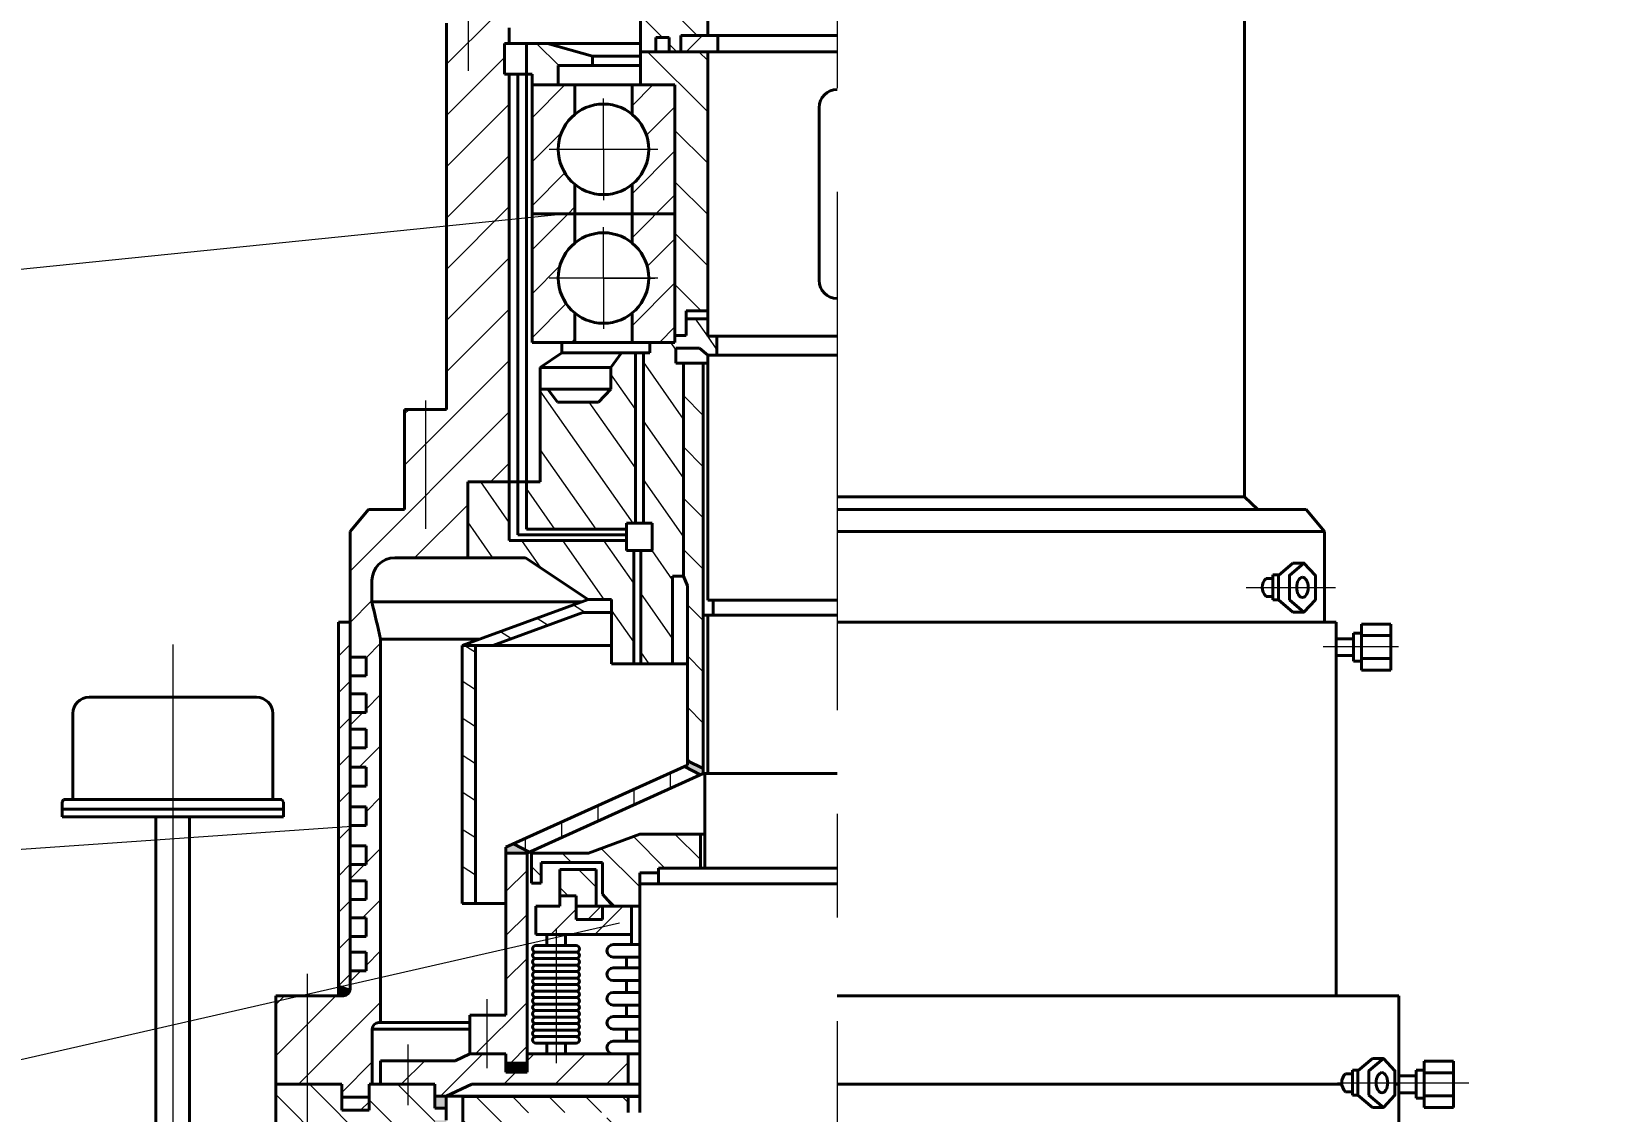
# Model space of a CAD drawing. Header units: millimetres. Extents: x 2879 to 22885, y -3122 to 6314.
# Drawn here: x 22692.6 to 22789.6, y -2575.7 to -2509.6 of the extents above; entities that cross this region are included whole.
import ezdxf

# ---------------------------------------------------------------- set-up
doc = ezdxf.new("R2010")
doc.units = ezdxf.units.MM
doc.linetypes.add('осевая', pattern=[50.8, 31.75, -6.35, 6.35, -6.35])
doc.layers.get('0').update_dxf_attribs({"lineweight": 40})
for name, color, linetype, lineweight in [('1', 7, 'Continuous', 40), ('Оси', 7, 'осевая', 20), ('Размеры', 7, 'Continuous', 20), ('штриховка', 7, 'Continuous', 20)]:
    doc.layers.add(name, color=color, linetype=linetype, lineweight=lineweight)
doc.styles.add('ADRF1', font='isocpeur.ttf', dxfattribs={"oblique": 15})
doc.dimstyles.new('гост', dxfattribs={"dimtxt": 4, "dimasz": 5, "dimexe": 2, "dimexo": 0, "dimgap": 2, "dimtad": 1, "dimtoh": 1, "dimdec": 1, "dimlfac": 10, "dimtxsty": 'ADRF1', "dimcen": 2.5, "dimadec": 0, "dimazin": 0, "dimtfac": 1, "dimtdec": 1, "dimtmove": 0, "dimatfit": 3, "dimfxl": 1, "dimlwd": 20, "dimlwe": 20, "dimarcsym": 0})

# ---------------------------------------------------------------- blocks, each defined once
blk = doc.blocks.new('*D21')
at = {"layer": 'Defpoints', "color": 0, "transparency": 16777216}
for p in [(22741.947, -2473.557), (22801.87, -2613.609), (22861.148, -2613.609)]:
    blk.add_point(p, dxfattribs=at)
at = {"layer": 'Размеры', "color": 0, "linetype": 'Continuous', "lineweight": 20, "transparency": 16777216}
for p, q in [((22741.947, -2473.557), (22863.148, -2473.557)), ((22861.148, -2478.557), (22861.148, -2608.609)), ((22801.87, -2613.609), (22863.148, -2613.609))]:
    blk.add_line(p, q, dxfattribs=at)
at = {"layer": 'Размеры', "color": 0, "transparency": 16777216}
for points in [[(22860.314, -2478.557), (22861.981, -2478.557), (22861.148, -2473.557)], [(22860.314, -2608.609), (22861.981, -2608.609), (22861.148, -2613.609)]]:
    blk.add_solid(points, dxfattribs=at)
at = {"layer": 'Размеры', "color": 0, "transparency": 16777216, "insert": (22857.148, -2543.583), "char_height": 4, "attachment_point": 5, "rotation": 90, "style": 'ADRF1'}
blk.add_mtext('1400', dxfattribs=at)
blk = doc.blocks.new('*D24')
at = {"color": 0, "linetype": 'Continuous', "lineweight": 20, "transparency": 16777216}
for p, q in [((22741.989, -2321.2), (22885.322, -2321.2)), ((22883.322, -3109.755), (22883.322, -2326.2)), ((22741.947, -3114.755), (22885.322, -3114.755))]:
    blk.add_line(p, q, dxfattribs=at)
at = {"color": 0, "transparency": 16777216}
for points in [[(22882.488, -2326.2), (22884.155, -2326.2), (22883.322, -2321.2)], [(22882.488, -3109.755), (22884.155, -3109.755), (22883.322, -3114.755)]]:
    blk.add_solid(points, dxfattribs=at)
at = {"layer": 'Defpoints', "color": 0, "transparency": 16777216}
for p in [(22741.989, -2321.2), (22883.322, -2321.2), (22741.947, -3114.755)]:
    blk.add_point(p, dxfattribs=at)
at = {"color": 0, "transparency": 16777216, "insert": (22879.322, -2717.977), "char_height": 4, "attachment_point": 5, "rotation": 90, "style": 'ADRF1'}
blk.add_mtext('8080', dxfattribs=at)

msp = doc.modelspace()

# ---------------------------------------------------------------- hatches: boundary and pattern name
h = msp.add_hatch()
h.set_pattern_fill('ANSI31', color=256, scale=0.05)
h.set_pattern_definition([(45, (22325.3025, -3057.67756), (-0.1122532, 0.1122532), [])])
h.paths.add_polyline_path([(22721.637, -2572.776), (22721.637, -2573.338), (22722.938, -2573.338), (22722.938, -2572.776)])
h = msp.add_hatch(color=256)
h.dxf.hatch_style = 1
h.paths.add_polyline_path([(22717.284, -2576.274), (22717.284, -2577.009), (22717.984, -2577.009), (22717.984, -2576.274)])
h.paths.add_polyline_path([(22717.284, -2574.808), (22717.284, -2575.541), (22717.984, -2575.541), (22717.984, -2574.808)])
at = {"layer": 'штриховка'}
h = msp.add_hatch(dxfattribs=at)
h.set_pattern_fill('ANSI31', color=256, scale=0.7)
edge = h.paths.add_edge_path()
edge.add_arc((22713.853, -2570.693), 0.4, 90, 180, ccw=False)
edge.add_line((22713.853, -2570.293), (22713.962, -2570.293))
edge.add_line((22713.962, -2570.293), (22713.962, -2565.277))
edge.add_line((22713.962, -2565.277), (22712.087, -2565.414))
edge.add_line((22712.087, -2565.414), (22712.087, -2565.971))
edge.add_line((22712.087, -2565.971), (22713.067, -2565.971))
edge.add_line((22713.067, -2565.971), (22713.067, -2567.116))
edge.add_line((22713.067, -2567.116), (22712.087, -2567.116))
edge.add_line((22712.087, -2567.116), (22712.087, -2568.254))
edge.add_arc((22711.687, -2568.254), 0.4, 270, 360, ccw=False)
edge.add_line((22711.687, -2568.654), (22711.371, -2568.654))
edge.add_line((22711.371, -2568.654), (22709.457, -2568.654))
edge.add_line((22709.457, -2568.654), (22709.457, -2574.075))
edge.add_line((22709.457, -2574.075), (22711.576, -2574.075))
edge.add_line((22711.576, -2574.075), (22711.576, -2574.873))
edge.add_line((22711.576, -2574.873), (22713.252, -2574.873))
edge.add_line((22713.252, -2574.873), (22713.252, -2574.075))
edge.add_line((22713.252, -2574.075), (22713.453, -2574.075))
edge.add_line((22713.453, -2574.075), (22713.453, -2570.693))
h.paths.add_polyline_path([(22709.457, -2568.654), (22707.543, -2568.654), (22707.543, -2574.075), (22709.457, -2574.075)])
edge = h.paths.add_edge_path()
edge.add_spline(control_points=[(22713.962, -2546.798), (22713.784, -2546.041), (22713.427, -2545.304), (22713.427, -2544.526)], knot_values=[0, 0, 0, 0, 2.333829, 2.333829, 2.333829, 2.333829], degree=3, periodic=0)
edge.add_line((22713.427, -2544.526), (22713.427, -2543.22))
edge.add_arc((22714.827, -2543.22), 1.4, 90, 180, ccw=False)
edge.add_line((22714.827, -2541.82), (22717.935, -2541.82))
edge.add_line((22717.935, -2541.82), (22719.301, -2541.82))
edge.add_line((22719.301, -2541.82), (22719.301, -2537.168))
edge.add_line((22719.301, -2537.168), (22721.845, -2537.168))
edge.add_line((22721.845, -2537.168), (22721.845, -2521.147))
edge.add_line((22721.845, -2521.147), (22718.004, -2521.537))
edge.add_line((22718.004, -2521.537), (22718.004, -2532.727))
edge.add_line((22718.004, -2532.727), (22715.433, -2532.727))
edge.add_line((22715.433, -2532.727), (22715.433, -2534.051))
edge.add_line((22715.433, -2534.051), (22715.433, -2538.263))
edge.add_line((22715.433, -2538.263), (22715.433, -2538.854))
edge.add_line((22715.433, -2538.854), (22713.212, -2538.854))
edge.add_line((22713.212, -2538.854), (22712.087, -2540.21))
edge.add_line((22712.087, -2540.21), (22712.087, -2545.754))
edge.add_line((22712.087, -2545.754), (22712.087, -2547.914))
edge.add_line((22712.087, -2547.914), (22713.067, -2547.914))
edge.add_line((22713.067, -2547.914), (22713.067, -2549.06))
edge.add_line((22713.067, -2549.06), (22712.087, -2549.06))
edge.add_line((22712.087, -2549.06), (22712.087, -2550.146))
edge.add_line((22712.087, -2550.146), (22713.067, -2550.146))
edge.add_line((22713.067, -2550.146), (22713.067, -2551.292))
edge.add_line((22713.067, -2551.292), (22712.087, -2551.292))
edge.add_line((22712.087, -2551.292), (22712.087, -2552.327))
edge.add_line((22712.087, -2552.327), (22713.067, -2552.327))
edge.add_line((22713.067, -2552.327), (22713.067, -2553.472))
edge.add_line((22713.067, -2553.472), (22712.087, -2553.472))
edge.add_line((22712.087, -2553.472), (22712.087, -2554.657))
edge.add_line((22712.087, -2554.657), (22713.067, -2554.657))
edge.add_line((22713.067, -2554.657), (22713.067, -2555.802))
edge.add_line((22713.067, -2555.802), (22712.087, -2555.802))
edge.add_line((22712.087, -2555.802), (22712.087, -2557.082))
edge.add_line((22712.087, -2557.082), (22713.067, -2557.082))
edge.add_line((22713.067, -2557.082), (22713.067, -2558.227))
edge.add_line((22713.067, -2558.227), (22712.087, -2558.255))
edge.add_line((22712.087, -2558.255), (22712.087, -2559.467))
edge.add_line((22712.087, -2559.467), (22713.067, -2559.467))
edge.add_line((22713.067, -2559.467), (22713.067, -2560.612))
edge.add_line((22713.067, -2560.612), (22712.087, -2560.612))
edge.add_line((22712.087, -2560.612), (22712.087, -2561.614))
edge.add_line((22712.087, -2561.614), (22713.067, -2561.614))
edge.add_line((22713.067, -2561.614), (22713.067, -2562.759))
edge.add_line((22713.067, -2562.759), (22712.087, -2562.759))
edge.add_line((22712.087, -2562.759), (22712.087, -2563.879))
edge.add_line((22712.087, -2563.879), (22713.067, -2563.879))
edge.add_line((22713.067, -2563.879), (22713.067, -2565.025))
edge.add_line((22713.067, -2565.025), (22712.087, -2565.025))
edge.add_line((22712.087, -2565.025), (22712.087, -2565.414))
edge.add_line((22712.087, -2565.414), (22713.962, -2565.277))
edge.add_line((22713.962, -2565.277), (22713.962, -2546.798))
h.paths.add_polyline_path([(22721.845, -2512.19), (22721.562, -2512.19), (22721.562, -2510.308), (22721.845, -2510.308), (22721.845, -2509.357), (22720.931, -2509.357), (22720.931, -2508.457), (22720.931, -2507.781), (22718.801, -2507.781), (22716.987, -2507.781), (22716.987, -2508.603), (22718.004, -2509.073), (22718.004, -2521.537), (22721.845, -2521.147)])
h = msp.add_hatch(dxfattribs=at)
h.set_pattern_fill('ANSI31', color=256, scale=0.5, angle=90)
h.paths.add_polyline_path([(22734.004, -2508.58), (22734.602, -2508.58), (22734.602, -2508.143), (22729.887, -2508.143), (22729.887, -2510.308), (22729.887, -2510.816), (22730.818, -2510.816), (22730.818, -2509.937), (22731.653, -2509.937), (22731.653, -2510.816), (22732.352, -2510.816), (22732.352, -2509.816), (22734.004, -2509.816)])
h = msp.add_hatch(dxfattribs=at)
h.set_pattern_fill('ANSI31', color=256, scale=0.5)
h.paths.add_polyline_path([(22734.004, -2510.816), (22734.632, -2510.816), (22734.632, -2509.816), (22732.352, -2509.816), (22732.352, -2510.816)])
h = msp.add_hatch(dxfattribs=at)
h.set_pattern_fill('ANSI31', color=256, scale=0.7, angle=90)
h.paths.add_polyline_path([(22724.85, -2511.667), (22726.945, -2511.667), (22726.945, -2511.08), (22724.192, -2510.308), (22722.896, -2510.308), (22722.896, -2512.19), (22723.241, -2512.19), (22723.241, -2512.853), (22724.85, -2512.853)])
h = msp.add_hatch(dxfattribs=at)
h.set_pattern_fill('ANSI31', color=256, scale=0.7, angle=90)
h.paths.add_polyline_path([(22734.004, -2510.816), (22729.887, -2510.816), (22729.887, -2512.853), (22732, -2512.853), (22732, -2528.205), (22732.686, -2528.205), (22732.686, -2526.685), (22734.004, -2526.685)])
h = msp.add_hatch(dxfattribs=at)
h.set_pattern_fill('ANSI31', color=256, scale=0.6)
h.paths.add_polyline_path([(22731.999, -2512.853), (22729.371, -2512.853), (22729.371, -2514.646, -0.225512), (22730.393, -2516.796, -0.225512), (22729.371, -2518.947), (22729.371, -2520.737), (22731.999, -2520.737)])
h.paths.add_polyline_path([(22725.868, -2512.853), (22723.241, -2512.853), (22723.241, -2520.737), (22725.868, -2520.737), (22725.868, -2518.947, -0.225512), (22724.847, -2516.796, -0.225512), (22725.868, -2514.646)])
h.paths.add_polyline_path([(22731.999, -2520.737), (22729.371, -2520.737), (22729.371, -2522.528, -0.225512), (22730.393, -2524.679, -0.225512), (22729.371, -2526.829), (22729.371, -2528.62), (22731.999, -2528.62)])
h.paths.add_polyline_path([(22725.868, -2520.737), (22723.241, -2520.869), (22723.241, -2528.62), (22725.868, -2528.62), (22725.868, -2526.829, -0.225512), (22724.847, -2524.679, -0.225512), (22725.868, -2522.528)])
h = msp.add_hatch(dxfattribs=at)
h.set_pattern_fill('ANSI31', color=256, scale=0.65, angle=80)
h.paths.add_polyline_path([(22732.519, -2529.897), (22732.061, -2529.897), (22732.061, -2528.983), (22733.506, -2528.983), (22734.004, -2529.405), (22734.57, -2529.405), (22734.57, -2528.247), (22734.004, -2528.247), (22734.004, -2527.178), (22732.686, -2527.178), (22732.686, -2528.205), (22732, -2528.205), (22732, -2528.62), (22730.453, -2528.62), (22730.453, -2529.263), (22730.072, -2529.263), (22730.072, -2539.698), (22730.597, -2539.698), (22730.597, -2541.365), (22729.908, -2541.365), (22729.908, -2548.316), (22731.857, -2548.316), (22731.857, -2542.953), (22732.519, -2542.953)])
h.paths.add_polyline_path([(22729.574, -2529.263), (22728.725, -2529.263), (22728.078, -2530.17), (22728.078, -2531.487), (22727.317, -2532.276), (22724.799, -2532.276), (22724.214, -2531.487), (22723.745, -2531.487), (22723.745, -2537.168), (22722.896, -2537.168), (22722.896, -2540.057), (22729.034, -2540.057), (22729.034, -2539.698), (22729.574, -2539.698)])
h.paths.add_polyline_path([(22729.484, -2541.365), (22729.034, -2541.365), (22729.034, -2540.756), (22721.845, -2540.756), (22721.845, -2537.168), (22719.301, -2537.168), (22719.301, -2541.82), (22722.846, -2541.82), (22726.681, -2544.376), (22728.12, -2544.376), (22728.12, -2548.316), (22729.484, -2548.316)])
h = msp.add_hatch(dxfattribs=at)
h.set_pattern_fill('ANSI31', color=256, scale=0.7, angle=90)
h.paths.add_polyline_path([(22733.734, -2529.897), (22732.519, -2529.897), (22732.519, -2542.953), (22732.759, -2543.531), (22732.761, -2545.331), (22732.761, -2554.253), (22733.734, -2554.732), (22733.734, -2545.331)])
h = msp.add_hatch(dxfattribs=at)
h.set_pattern_fill('ANSI31', color=256, scale=0.6, angle=102)
h.paths.add_polyline_path([(22726.354, -2545.177), (22728.12, -2545.177), (22728.12, -2544.376), (22726.681, -2544.376), (22718.958, -2547.188), (22720.831, -2547.188)])
h = msp.add_hatch(dxfattribs=at)
h.set_pattern_fill('ANSI31', color=256, scale=0.5)
h.paths.add_polyline_path([(22712.087, -2545.754), (22711.371, -2545.754), (22711.371, -2568.654), (22711.687, -2568.654, 0.414214), (22712.087, -2568.254)])
h = msp.add_hatch(dxfattribs=at)
h.set_pattern_fill('ANSI31', color=256, scale=0.6, angle=102)
h.paths.add_polyline_path([(22718.958, -2562.991), (22719.775, -2562.991), (22719.775, -2547.188), (22718.958, -2547.188)])
h = msp.add_hatch(color=256, dxfattribs=at)
h.dxf.hatch_style = 1
h.paths.add_polyline_path([(22722.103, -2559.346), (22721.637, -2559.557), (22721.637, -2559.914), (22722.938, -2559.914), (22723.091, -2559.845)])
h.paths.add_polyline_path([(22733.734, -2554.732), (22732.761, -2554.253), (22732.761, -2554.517), (22732.576, -2554.601), (22733.569, -2555.116), (22733.734, -2555.041)])
h = msp.add_hatch(color=256, dxfattribs=at)
h.dxf.hatch_style = 1
h.paths.add_polyline_path([(22722.103, -2559.346), (22721.637, -2559.557), (22721.637, -2559.914), (22722.938, -2559.914), (22723.091, -2559.845)])
h.paths.add_polyline_path([(22733.734, -2554.732), (22732.761, -2554.253), (22732.761, -2554.517), (22732.576, -2554.601), (22733.569, -2555.116), (22733.734, -2555.041)])
h = msp.add_hatch(dxfattribs=at)
h.set_pattern_fill('ANSI31', color=256, scale=0.7, angle=45)
h.paths.add_polyline_path([(22733.569, -2555.116), (22732.576, -2554.601), (22722.103, -2559.346), (22723.091, -2559.845)])
h = msp.add_hatch(dxfattribs=at)
h.set_pattern_fill('ANSI31', color=256, scale=0.6, angle=90)
h.paths.add_polyline_path([(22729.837, -2561.116), (22730.981, -2561.116), (22730.981, -2560.829), (22733.56, -2560.829), (22733.56, -2558.747), (22729.837, -2558.747), (22726.71, -2559.914), (22723.205, -2559.914), (22723.205, -2561.755), (22723.806, -2561.755), (22723.806, -2560.486), (22727.561, -2560.486), (22727.561, -2562.43), (22728.209, -2563.165), (22729.837, -2563.165), (22729.837, -2561.795)])
h = msp.add_hatch(dxfattribs=at)
h.set_pattern_fill('ANSI31', color=256, scale=0.6)
h.paths.add_polyline_path([(22722.938, -2559.914), (22721.637, -2559.914), (22721.637, -2569.84), (22719.433, -2569.84), (22719.433, -2572.214), (22721.637, -2572.214), (22721.637, -2572.776), (22722.938, -2572.776), (22722.938, -2572.214)])
h = msp.add_hatch(dxfattribs=at)
h.set_pattern_fill('ANSI31', color=256, scale=0.5, angle=90)
h.paths.add_polyline_path([(22725.948, -2562.53), (22725.948, -2563.165), (22727.164, -2563.165), (22727.164, -2560.916), (22724.951, -2560.916), (22724.951, -2562.53)])
h = msp.add_hatch(dxfattribs=at)
h.set_pattern_fill('ANSI31', color=256, scale=0.6)
h.paths.add_polyline_path([(22725.948, -2563.988), (22725.948, -2563.165), (22725.948, -2562.53), (22724.951, -2562.53), (22724.951, -2563.165), (22723.474, -2563.165), (22723.474, -2564.901), (22729.328, -2564.901), (22729.328, -2563.165), (22727.561, -2563.165), (22727.561, -2563.988)])
h = msp.add_hatch(dxfattribs=at)
h.set_pattern_fill('ANSI31', color=256, scale=0.5)
h.paths.add_polyline_path([(22727.561, -2563.988), (22727.561, -2563.165), (22725.948, -2563.165), (22725.948, -2563.988)])
h = msp.add_hatch(color=256, dxfattribs=at)
h.dxf.hatch_style = 1
h.paths.add_polyline_path([(22711.371, -2568.003), (22711.371, -2568.654), (22711.687, -2568.654, 0.414214), (22712.087, -2568.254)])
h = msp.add_hatch(dxfattribs=at)
h.set_pattern_fill('ANSI31', color=256, scale=0.7)
h.paths.add_polyline_path([(22713.962, -2572.634), (22713.962, -2574.075), (22717.284, -2574.075), (22717.284, -2574.808), (22717.984, -2574.808), (22719.551, -2574.075), (22729.131, -2574.075), (22729.131, -2572.214), (22728.212, -2572.214), (22722.938, -2572.214), (22722.938, -2573.338), (22721.637, -2573.338), (22721.637, -2572.214), (22719.433, -2572.214), (22718.534, -2572.634)])
h = msp.add_hatch(dxfattribs=at)
h.set_pattern_fill('ANSI31', color=256, scale=0.6, angle=90)
h.paths.add_polyline_path([(22717.284, -2577.009), (22717.284, -2576.274), (22717.984, -2576.274), (22717.984, -2575.541), (22717.284, -2575.541), (22717.284, -2574.075), (22713.252, -2574.075), (22713.252, -2575.671), (22712.414, -2575.671), (22711.576, -2575.671), (22711.576, -2574.075), (22707.543, -2574.075), (22707.543, -2580.584), (22709.203, -2581.299), (22709.203, -2580.809, -0.414214), (22709.903, -2580.109), (22714.925, -2580.109, -0.414214), (22715.625, -2580.809), (22715.625, -2582.56), (22717.284, -2582.207)])
h.paths.add_polyline_path([(22709.203, -2581.613), (22707.543, -2582.294), (22707.543, -2585.554), (22717.284, -2585.554), (22717.284, -2584.854), (22717.284, -2583.375), (22715.625, -2583.061), (22715.625, -2584.311), (22712.942, -2584.311, -0.414214), (22712.642, -2584.011), (22712.642, -2580.917), (22712.186, -2580.917), (22712.186, -2584.011, -0.414214), (22711.886, -2584.311), (22709.203, -2584.311)])
h = msp.add_hatch(dxfattribs=at)
h.set_pattern_fill('ANSI31', color=256, scale=0.4)
h.paths.add_polyline_path([(22712.414, -2575.671), (22713.252, -2575.671), (22713.252, -2574.873), (22711.576, -2574.873), (22711.576, -2575.671)])
h = msp.add_hatch(dxfattribs=at)
h.set_pattern_fill('ANSI31', color=256, scale=0.5, angle=90)
h.paths.add_polyline_path([(22729.131, -2574.828), (22718.994, -2574.828), (22718.994, -2577.009), (22722.339, -2577.009), (22723.05, -2575.795), (22726.957, -2575.795), (22727.824, -2575.795), (22727.824, -2576.754), (22728.661, -2576.754), (22728.661, -2575.795), (22729.131, -2575.795)])
h.paths.add_polyline_path([(22722.339, -2577.009), (22718.994, -2577.009), (22718.994, -2577.531), (22720.825, -2577.531), (22720.825, -2577.934), (22721.798, -2577.934)])
h.paths.add_polyline_path([(22721.798, -2578.931), (22720.825, -2578.931), (22720.825, -2584.392), (22721.312, -2584.392), (22721.798, -2584.392)])
h.paths.add_polyline_path([(22721.798, -2577.934), (22720.825, -2577.934), (22720.825, -2578.931), (22721.798, -2578.931)])

# ---------------------------------------------------------------- linework, layer by layer
for p, q in [((22766.906, -2507.781), (22766.906, -2538.078)), ((22729.887, -2510.308), (22729.887, -2508.143)), ((22734.004, -2509.816), (22734.004, -2508.58)), ((22718.004, -2532.727), (22718.004, -2509.073)), ((22721.845, -2510.308), (22721.845, -2509.357)), ((22730.818, -2509.937), (22731.653, -2509.937)), ((22732.352, -2509.816), (22734.632, -2509.816)), ((22732.352, -2510.816), (22732.352, -2509.816)), ((22734.004, -2509.816), (22734.632, -2509.816)), ((22734.632, -2510.816), (22734.632, -2509.816)), ((22734.632, -2509.816), (22741.947, -2509.816)), ((22731.138, -2510.816), (22741.947, -2510.816)), ((22734.004, -2510.816), (22741.947, -2510.816)), ((22734.004, -2528.247), (22734.004, -2510.816)), ((22723.241, -2512.19), (22723.241, -2512.853)), ((22740.827, -2519.532), (22740.827, -2514.243)), ((22740.827, -2519.532), (22740.827, -2524.821)), ((22741.947, -2528.247), (22734.004, -2528.247)), ((22741.947, -2528.247), (22734.004, -2528.247)), ((22734.57, -2529.405), (22734.57, -2528.247)), ((22734.004, -2529.405), (22741.947, -2529.405)), ((22734.004, -2544.418), (22734.004, -2529.405)), ((22715.433, -2534.051), (22715.433, -2532.727)), ((22715.433, -2532.727), (22718.004, -2532.727)), ((22715.433, -2534.051), (22715.433, -2538.263)), ((22719.301, -2541.82), (22719.301, -2537.168)), ((22719.301, -2537.168), (22723.745, -2537.168)), ((22712.087, -2540.21), (22713.212, -2538.854)), ((22712.087, -2540.21), (22713.212, -2538.854)), ((22713.212, -2538.854), (22715.433, -2538.854)), ((22715.433, -2538.263), (22715.433, -2538.854)), ((22766.906, -2538.078), (22741.947, -2538.078)), ((22766.906, -2538.854), (22741.947, -2538.854)), ((22766.906, -2538.078), (22767.718, -2538.854)), ((22770.682, -2538.854), (22766.906, -2538.854)), ((22771.806, -2540.21), (22770.682, -2538.854)), ((22712.087, -2545.754), (22712.087, -2540.21)), ((22771.806, -2540.21), (22741.947, -2540.21)), ((22771.806, -2545.754), (22771.806, -2540.21)), ((22714.827, -2541.82), (22717.935, -2541.82)), ((22717.935, -2541.82), (22719.301, -2541.82)), ((22719.301, -2541.82), (22722.846, -2541.82)), ((22722.846, -2541.82), (22726.681, -2544.376)), ((22769.011, -2542.871), (22768.639, -2542.871)), ((22768.639, -2542.871), (22768.639, -2544.394)), ((22769.866, -2542.148), (22770.541, -2542.148)), ((22713.427, -2544.526), (22713.427, -2543.22)), ((22732.761, -2545.331), (22732.759, -2543.531)), ((22768.639, -2543.08), (22768.217, -2543.08)), ((22718.958, -2547.188), (22726.681, -2544.376)), ((22728.12, -2544.376), (22728.12, -2548.316)), ((22734.004, -2544.418), (22741.947, -2544.418)), ((22734.33, -2545.331), (22734.33, -2544.418)), ((22768.639, -2544.185), (22768.217, -2544.185)), ((22768.639, -2544.394), (22768.98, -2544.394)), ((22711.371, -2545.754), (22712.087, -2545.754)), ((22711.371, -2568.654), (22711.371, -2545.754)), ((22712.087, -2568.254), (22712.087, -2545.754)), ((22720.831, -2547.188), (22726.354, -2545.177)), ((22732.761, -2554.517), (22732.761, -2545.331)), ((22733.734, -2555.041), (22733.734, -2545.331)), ((22733.734, -2545.331), (22734.004, -2545.331)), ((22733.734, -2555.041), (22733.734, -2545.331)), ((22734.004, -2545.331), (22734.004, -2555.041)), ((22734.004, -2545.331), (22741.947, -2545.331)), ((22772.522, -2545.754), (22741.947, -2545.754)), ((22770.541, -2545.142), (22769.866, -2545.142)), ((22772.522, -2568.654), (22772.522, -2545.754)), ((22713.962, -2570.293), (22713.962, -2546.798)), ((22772.522, -2546.776), (22773.587, -2546.776)), ((22773.587, -2547.29), (22773.587, -2546.433)), ((22773.587, -2546.433), (22774.073, -2546.433)), ((22773.587, -2546.776), (22773.587, -2547.29)), ((22774.073, -2547.29), (22774.073, -2545.876)), ((22774.073, -2545.876), (22775.874, -2545.876)), ((22774.073, -2546.433), (22774.073, -2547.29)), ((22774.073, -2546.583), (22775.874, -2546.583)), ((22775.874, -2545.876), (22775.874, -2547.29)), ((22718.958, -2547.188), (22718.958, -2562.991)), ((22719.775, -2547.188), (22719.775, -2562.991)), ((22773.587, -2547.804), (22773.587, -2547.29)), ((22773.587, -2547.29), (22773.587, -2548.147)), ((22774.073, -2547.29), (22774.073, -2548.704)), ((22774.073, -2548.147), (22774.073, -2547.29)), ((22775.874, -2548.704), (22775.874, -2547.29)), ((22713.067, -2547.914), (22712.087, -2547.914)), ((22713.067, -2549.06), (22713.067, -2547.914)), ((22772.522, -2547.804), (22773.587, -2547.804)), ((22773.587, -2548.147), (22774.073, -2548.147)), ((22774.073, -2547.997), (22775.874, -2547.997)), ((22774.073, -2548.704), (22775.874, -2548.704)), ((22712.087, -2549.06), (22713.067, -2549.06)), ((22696.095, -2550.363), (22701.225, -2550.363)), ((22706.355, -2550.363), (22701.225, -2550.363)), ((22713.067, -2550.146), (22712.087, -2550.146)), ((22713.067, -2551.292), (22713.067, -2550.146)), ((22695.095, -2556.629), (22695.095, -2551.363)), ((22707.355, -2556.629), (22707.355, -2551.363)), ((22712.087, -2551.292), (22713.067, -2551.292)), ((22713.067, -2552.327), (22712.087, -2552.327)), ((22713.067, -2553.472), (22713.067, -2552.327)), ((22712.087, -2553.472), (22713.067, -2553.472)), ((22721.637, -2559.557), (22732.761, -2554.517)), ((22721.637, -2559.557), (22732.761, -2554.517)), ((22732.761, -2554.253), (22733.734, -2554.732)), ((22732.761, -2554.253), (22733.734, -2554.732)), ((22713.067, -2554.657), (22712.087, -2554.657)), ((22713.067, -2555.802), (22713.067, -2554.657)), ((22722.938, -2559.914), (22733.734, -2555.041)), ((22722.938, -2559.914), (22733.734, -2555.041)), ((22732.576, -2554.601), (22733.569, -2555.116)), ((22732.576, -2554.601), (22733.569, -2555.116)), ((22733.734, -2555.041), (22733.827, -2555.041)), ((22733.827, -2560.829), (22733.827, -2555.041)), ((22733.827, -2555.041), (22741.947, -2555.041)), ((22712.087, -2555.802), (22713.067, -2555.802)), ((22694.444, -2556.788), (22694.539, -2556.629)), ((22694.444, -2557.214), (22694.444, -2556.788)), ((22694.444, -2557.697), (22694.444, -2557.214)), ((22694.444, -2557.214), (22701.225, -2557.214)), ((22694.539, -2556.629), (22701.225, -2556.629)), ((22707.912, -2556.629), (22701.225, -2556.629)), ((22708.007, -2557.214), (22701.225, -2557.214)), ((22708.007, -2556.788), (22707.912, -2556.629)), ((22708.007, -2557.214), (22708.007, -2556.788)), ((22708.007, -2557.697), (22708.007, -2557.214)), ((22713.067, -2557.082), (22712.087, -2557.082)), ((22713.067, -2558.227), (22713.067, -2557.082)), ((22701.225, -2557.697), (22694.444, -2557.697)), ((22700.195, -2577.992), (22700.195, -2557.697)), ((22700.195, -2557.697), (22702.256, -2557.697)), ((22702.256, -2557.697), (22700.195, -2557.697)), ((22701.225, -2557.697), (22708.007, -2557.697)), ((22702.256, -2577.992), (22702.256, -2557.697)), ((22712.087, -2558.227), (22713.067, -2558.227)), ((22723.091, -2559.845), (22722.103, -2559.346)), ((22729.837, -2558.747), (22726.71, -2559.914)), ((22733.827, -2558.747), (22729.837, -2558.747)), ((22733.56, -2560.829), (22733.56, -2558.747)), ((22713.067, -2559.467), (22712.087, -2559.467)), ((22713.067, -2560.612), (22713.067, -2559.467)), ((22721.637, -2559.557), (22721.637, -2569.84)), ((22722.938, -2559.914), (22721.637, -2559.914)), ((22722.938, -2572.214), (22722.938, -2559.914)), ((22723.205, -2559.914), (22726.71, -2559.914)), ((22723.205, -2559.914), (22723.205, -2561.755)), ((22712.087, -2560.612), (22713.067, -2560.612)), ((22723.806, -2560.486), (22727.561, -2560.486)), ((22723.806, -2561.755), (22723.806, -2560.486)), ((22724.951, -2560.916), (22727.164, -2560.916)), ((22724.951, -2562.53), (22724.951, -2560.916)), ((22727.164, -2560.916), (22727.164, -2563.165)), ((22727.561, -2560.486), (22727.561, -2562.43)), ((22729.837, -2561.116), (22729.837, -2561.795)), ((22730.981, -2561.116), (22729.837, -2561.116)), ((22730.981, -2560.829), (22741.947, -2560.829)), ((22730.981, -2561.795), (22730.981, -2560.829)), ((22713.067, -2561.614), (22712.087, -2561.614)), ((22713.067, -2562.759), (22713.067, -2561.614)), ((22723.205, -2561.755), (22723.806, -2561.755)), ((22729.837, -2561.795), (22741.947, -2561.795)), ((22729.837, -2575.795), (22729.837, -2561.795)), ((22712.087, -2562.759), (22713.067, -2562.759)), ((22718.958, -2562.991), (22721.637, -2562.991)), ((22723.474, -2564.901), (22723.474, -2563.165)), ((22723.474, -2563.165), (22724.951, -2563.165)), ((22724.951, -2562.53), (22725.948, -2562.53)), ((22724.951, -2563.165), (22724.951, -2562.53)), ((22725.948, -2562.53), (22725.948, -2563.165)), ((22725.948, -2563.165), (22725.948, -2563.988)), ((22727.561, -2563.165), (22725.948, -2563.165)), ((22727.561, -2562.43), (22728.209, -2563.165)), ((22727.561, -2563.165), (22729.837, -2563.165)), ((22727.561, -2563.988), (22727.561, -2563.165)), ((22729.328, -2565.514), (22729.328, -2563.165)), ((22713.067, -2563.879), (22712.087, -2563.879)), ((22713.067, -2565.025), (22713.067, -2563.879)), ((22725.948, -2563.988), (22727.561, -2563.988)), ((22712.087, -2565.025), (22713.067, -2565.025)), ((22729.328, -2564.901), (22723.474, -2564.901)), ((22723.474, -2564.901), (22725.948, -2564.901)), ((22724.141, -2565.576), (22724.141, -2564.901)), ((22725.281, -2565.576), (22725.281, -2564.901)), ((22713.067, -2565.971), (22712.087, -2565.971)), ((22713.067, -2567.116), (22713.067, -2565.971)), ((22724.711, -2565.576), (22723.474, -2565.576)), ((22724.711, -2565.975), (22723.474, -2565.975)), ((22724.711, -2565.975), (22723.474, -2565.975)), ((22725.281, -2565.576), (22724.141, -2565.576)), ((22724.711, -2565.576), (22725.948, -2565.576)), ((22724.711, -2565.975), (22725.948, -2565.975)), ((22724.711, -2565.975), (22725.948, -2565.975)), ((22729.328, -2565.514), (22728.212, -2565.514)), ((22729.328, -2565.514), (22729.837, -2565.514)), ((22729.837, -2565.514), (22729.837, -2572.214)), ((22712.087, -2567.116), (22713.067, -2567.116)), ((22724.711, -2566.374), (22723.474, -2566.374)), ((22724.711, -2566.374), (22723.474, -2566.374)), ((22724.711, -2566.772), (22723.474, -2566.772)), ((22724.711, -2566.772), (22723.474, -2566.772)), ((22724.711, -2566.374), (22725.948, -2566.374)), ((22724.711, -2566.374), (22725.948, -2566.374)), ((22724.711, -2566.772), (22725.948, -2566.772)), ((22724.711, -2566.772), (22725.948, -2566.772)), ((22728.212, -2566.287), (22729.837, -2566.287)), ((22729.328, -2566.951), (22728.212, -2566.951)), ((22729.024, -2566.951), (22729.024, -2566.287)), ((22729.328, -2566.951), (22729.837, -2566.951)), ((22724.711, -2567.171), (22723.474, -2567.171)), ((22724.711, -2567.171), (22723.474, -2567.171)), ((22724.711, -2567.569), (22723.474, -2567.569)), ((22724.711, -2567.569), (22723.474, -2567.569)), ((22724.711, -2567.968), (22723.474, -2567.968)), ((22724.711, -2567.968), (22723.474, -2567.968)), ((22724.711, -2567.171), (22725.948, -2567.171)), ((22724.711, -2567.171), (22725.948, -2567.171)), ((22724.711, -2567.569), (22725.948, -2567.569)), ((22724.711, -2567.569), (22725.948, -2567.569)), ((22724.711, -2567.968), (22725.948, -2567.968)), ((22724.711, -2567.968), (22725.948, -2567.968)), ((22728.212, -2567.724), (22729.837, -2567.724)), ((22729.024, -2567.724), (22729.024, -2568.449)), ((22707.543, -2585.554), (22707.543, -2568.654)), ((22707.543, -2568.654), (22711.371, -2568.654)), ((22711.371, -2568.654), (22711.687, -2568.654)), ((22724.711, -2568.367), (22723.474, -2568.367)), ((22724.711, -2568.367), (22723.474, -2568.367)), ((22724.711, -2568.765), (22723.474, -2568.765)), ((22724.711, -2568.765), (22723.474, -2568.765)), ((22724.711, -2568.367), (22725.948, -2568.367)), ((22724.711, -2568.367), (22725.948, -2568.367)), ((22724.711, -2568.765), (22725.948, -2568.765)), ((22724.711, -2568.765), (22725.948, -2568.765)), ((22729.328, -2568.449), (22728.212, -2568.449)), ((22729.328, -2568.449), (22729.837, -2568.449)), ((22772.522, -2568.654), (22741.947, -2568.654)), ((22776.35, -2568.654), (22772.522, -2568.654)), ((22776.35, -2585.554), (22776.35, -2568.654)), ((22719.433, -2569.84), (22721.637, -2569.84)), ((22719.433, -2572.214), (22719.433, -2569.84)), ((22724.711, -2569.164), (22723.474, -2569.164)), ((22724.711, -2569.164), (22723.474, -2569.164)), ((22724.711, -2569.563), (22723.474, -2569.563)), ((22724.711, -2569.563), (22723.474, -2569.563)), ((22724.711, -2569.961), (22723.474, -2569.961)), ((22724.711, -2569.961), (22723.474, -2569.961)), ((22724.711, -2569.164), (22725.948, -2569.164)), ((22724.711, -2569.164), (22725.948, -2569.164)), ((22724.711, -2569.563), (22725.948, -2569.563)), ((22724.711, -2569.563), (22725.948, -2569.563)), ((22724.711, -2569.961), (22725.948, -2569.961)), ((22724.711, -2569.961), (22725.948, -2569.961)), ((22728.212, -2569.222), (22729.837, -2569.222)), ((22729.328, -2569.925), (22728.212, -2569.925)), ((22729.024, -2569.222), (22729.024, -2569.925)), ((22729.328, -2569.925), (22729.837, -2569.925)), ((22713.453, -2570.693), (22719.433, -2570.693)), ((22713.453, -2574.075), (22713.453, -2570.693)), ((22713.853, -2570.293), (22719.433, -2570.293)), ((22724.711, -2570.36), (22723.474, -2570.36)), ((22724.711, -2570.36), (22723.474, -2570.36)), ((22724.711, -2570.759), (22723.474, -2570.759)), ((22724.711, -2570.759), (22723.474, -2570.759)), ((22724.711, -2570.36), (22725.948, -2570.36)), ((22724.711, -2570.36), (22725.948, -2570.36)), ((22724.711, -2570.759), (22725.948, -2570.759)), ((22724.711, -2570.759), (22725.948, -2570.759)), ((22728.212, -2570.697), (22729.837, -2570.697)), ((22729.033, -2570.697), (22729.033, -2571.441)), ((22724.711, -2571.157), (22723.474, -2571.157)), ((22724.711, -2571.157), (22723.474, -2571.157)), ((22724.711, -2571.556), (22723.474, -2571.556)), ((22724.141, -2571.556), (22725.281, -2571.556)), ((22724.141, -2571.556), (22724.141, -2572.214)), ((22724.711, -2571.157), (22725.948, -2571.157)), ((22724.711, -2571.157), (22725.948, -2571.157)), ((22724.711, -2571.556), (22725.948, -2571.556)), ((22725.281, -2571.556), (22725.281, -2572.214)), ((22729.328, -2571.441), (22728.212, -2571.441)), ((22729.328, -2571.441), (22729.837, -2571.441)), ((22713.962, -2574.075), (22713.962, -2572.634)), ((22713.962, -2572.634), (22718.534, -2572.634)), ((22719.433, -2572.214), (22718.534, -2572.634)), ((22719.433, -2572.214), (22721.637, -2572.214)), ((22721.637, -2572.214), (22721.637, -2573.338)), ((22721.637, -2572.776), (22722.938, -2572.776)), ((22722.938, -2572.214), (22729.837, -2572.214)), ((22722.938, -2573.338), (22722.938, -2572.214)), ((22728.212, -2572.214), (22729.837, -2572.214)), ((22729.131, -2574.075), (22729.131, -2572.214)), ((22774.737, -2572.496), (22775.411, -2572.496)), ((22777.901, -2574.075), (22777.901, -2572.661)), ((22777.901, -2572.661), (22779.702, -2572.661)), ((22779.702, -2572.661), (22779.702, -2574.075)), ((22707.543, -2585.554), (22707.543, -2573.254)), ((22721.637, -2573.338), (22722.938, -2573.338)), ((22773.51, -2573.427), (22773.087, -2573.427)), ((22773.881, -2573.218), (22773.51, -2573.218)), ((22773.51, -2573.218), (22773.51, -2574.741)), ((22776.35, -2573.561), (22777.415, -2573.561)), ((22777.415, -2574.075), (22777.415, -2573.218)), ((22777.415, -2573.218), (22777.901, -2573.218)), ((22777.415, -2573.561), (22777.415, -2574.075)), ((22777.901, -2573.218), (22777.901, -2574.075)), ((22777.901, -2573.368), (22779.702, -2573.368)), ((22707.543, -2574.075), (22711.576, -2574.075)), ((22711.576, -2575.671), (22711.576, -2574.075)), ((22711.576, -2574.873), (22713.252, -2574.873)), ((22713.252, -2575.671), (22713.252, -2574.075)), ((22713.252, -2574.075), (22717.284, -2574.075)), ((22717.284, -2575.541), (22717.284, -2574.075)), ((22717.284, -2574.808), (22717.984, -2574.808)), ((22717.284, -2574.808), (22717.984, -2574.808)), ((22717.284, -2574.808), (22717.984, -2574.808)), ((22719.551, -2574.075), (22717.984, -2574.808)), ((22717.984, -2575.541), (22717.984, -2574.808)), ((22717.984, -2574.808), (22729.837, -2574.808)), ((22718.994, -2574.828), (22718.994, -2577.531)), ((22729.131, -2574.828), (22718.994, -2574.828)), ((22719.551, -2574.075), (22729.837, -2574.075)), ((22729.131, -2575.795), (22729.131, -2574.828)), ((22729.131, -2574.828), (22729.837, -2574.828)), ((22741.947, -2574.075), (22772.86, -2574.075)), ((22773.51, -2574.532), (22773.087, -2574.532)), ((22773.51, -2574.741), (22773.851, -2574.741)), ((22776.118, -2574.075), (22776.35, -2574.075)), ((22776.35, -2574.589), (22777.415, -2574.589)), ((22777.415, -2574.589), (22777.415, -2574.075)), ((22777.415, -2574.075), (22777.415, -2574.932)), ((22777.901, -2574.932), (22777.901, -2574.075)), ((22777.901, -2574.075), (22777.901, -2575.489)), ((22777.901, -2574.782), (22779.702, -2574.782)), ((22779.702, -2575.489), (22779.702, -2574.075)), ((22712.414, -2575.671), (22711.576, -2575.671)), ((22712.414, -2575.671), (22713.252, -2575.671)), ((22717.284, -2575.541), (22717.984, -2575.541)), ((22717.284, -2575.541), (22717.984, -2575.541)), ((22717.984, -2576.274), (22717.984, -2575.541)), ((22775.411, -2575.489), (22774.737, -2575.489)), ((22777.415, -2574.932), (22777.901, -2574.932)), ((22777.901, -2575.489), (22779.702, -2575.489))]:
    msp.add_line(p, q)
at = {"color": 0}
for p, q in [((22713.427, -2544.526), (22726.268, -2544.526)), ((22726.681, -2544.376), (22728.12, -2544.376)), ((22726.354, -2545.177), (22728.12, -2545.177)), ((22713.962, -2546.798), (22720.027, -2546.799)), ((22718.958, -2547.188), (22728.12, -2547.188))]:
    msp.add_line(p, q, dxfattribs=at)
for points in [[(22769.866, -2542.148), (22768.98, -2542.897), (22768.98, -2544.394), (22769.866, -2545.142)], [(22774.737, -2572.496), (22773.851, -2573.244), (22773.851, -2574.741), (22774.737, -2575.489)]]:
    msp.add_lwpolyline(points)
for points in [[(22769.655, -2544.394), (22770.541, -2545.142), (22771.247, -2544.394), (22771.247, -2542.897), (22770.541, -2542.148), (22769.655, -2542.897)], [(22774.525, -2574.741), (22775.411, -2575.489), (22776.118, -2574.741), (22776.118, -2573.244), (22775.411, -2572.496), (22774.525, -2573.244)]]:
    msp.add_lwpolyline(points, close=True)
for centre, radius, start, end in [((22741.947, -2514.243), 1.119, 90, 180), ((22741.947, -2524.821), 1.119, 180, 270), ((22714.827, -2543.22), 1.4, 90, 180), ((22768.754, -2543.633), 0.771, 134.19899, 225.80101), ((22696.095, -2551.363), 1, 90, 180), ((22706.355, -2551.363), 1, 0, 90), ((22723.474, -2565.776), 0.199, 90, 270), ((22723.474, -2566.174), 0.199, 90, 270), ((22725.948, -2565.776), 0.199, 270, 90), ((22725.948, -2566.174), 0.199, 270, 90), ((22728.212, -2565.9), 0.386, 90, 270), ((22723.474, -2566.573), 0.199, 90, 270), ((22723.474, -2566.971), 0.199, 90, 270), ((22725.948, -2566.573), 0.199, 270, 90), ((22725.948, -2566.971), 0.199, 270, 90), ((22728.212, -2567.337), 0.386, 90, 270), ((22723.474, -2567.37), 0.199, 90, 270), ((22723.474, -2567.769), 0.199, 90, 270), ((22723.474, -2568.167), 0.199, 90, 270), ((22725.948, -2567.37), 0.199, 270, 90), ((22725.948, -2567.769), 0.199, 270, 90), ((22725.948, -2568.167), 0.199, 270, 90), ((22711.687, -2568.254), 0.4, 270, 0), ((22723.474, -2568.566), 0.199, 90, 270), ((22723.474, -2568.965), 0.199, 90, 270), ((22725.948, -2568.566), 0.199, 270, 90), ((22725.948, -2568.965), 0.199, 270, 90), ((22728.212, -2568.836), 0.386, 90, 270), ((22723.474, -2569.363), 0.199, 90, 270), ((22723.474, -2569.762), 0.199, 90, 270), ((22723.474, -2570.161), 0.199, 90, 270), ((22725.948, -2569.363), 0.199, 270, 90), ((22725.948, -2569.762), 0.199, 270, 90), ((22725.948, -2570.161), 0.199, 270, 90), ((22728.212, -2570.311), 0.386, 90, 270), ((22713.853, -2570.693), 0.4, 90, 180), ((22723.474, -2570.559), 0.199, 90, 270), ((22723.474, -2570.958), 0.199, 90, 270), ((22725.948, -2570.559), 0.199, 270, 90), ((22725.948, -2570.958), 0.199, 270, 90), ((22723.474, -2571.357), 0.199, 90, 270), ((22725.948, -2571.357), 0.199, 270, 90), ((22728.212, -2571.827), 0.386, 90, 270), ((22773.625, -2573.98), 0.771, 134.19899, 225.80101)]:
    msp.add_arc(centre, radius, start, end)
for centre in [(22770.449, -2543.633), (22775.32, -2573.98)]:
    msp.add_ellipse(centre, major_axis=(0, 0.619), ratio=0.569367)
at = {"end_tangent": (0, 1)}
msp.add_spline([(22713.962, -2546.798), (22713.427, -2544.526)], degree=3, dxfattribs=at)
at = {"layer": '1', "color": 0}
for p, q in [((22730.818, -2510.816), (22730.818, -2509.937)), ((22731.653, -2509.937), (22731.653, -2510.816)), ((22721.562, -2512.19), (22721.562, -2510.308)), ((22721.562, -2510.308), (22729.887, -2510.308)), ((22722.896, -2512.19), (22722.896, -2510.308)), ((22726.945, -2511.08), (22724.192, -2510.308)), ((22729.887, -2510.308), (22729.887, -2512.853)), ((22734.004, -2510.816), (22729.887, -2510.816)), ((22724.85, -2512.853), (22724.85, -2511.667)), ((22724.85, -2511.667), (22729.887, -2511.667)), ((22726.945, -2511.667), (22726.945, -2511.08)), ((22726.945, -2511.08), (22729.887, -2511.08)), ((22721.562, -2512.19), (22723.241, -2512.19)), ((22721.845, -2540.756), (22721.845, -2512.19)), ((22722.896, -2512.19), (22722.896, -2540.057)), ((22723.241, -2512.19), (22723.241, -2528.62)), ((22725.868, -2514.646), (22725.868, -2512.853)), ((22729.371, -2514.646), (22729.371, -2512.853)), ((22731.999, -2512.853), (22731.999, -2520.737)), ((22732, -2528.62), (22732, -2512.853)), ((22725.868, -2520.737), (22725.868, -2518.947)), ((22729.371, -2520.737), (22729.371, -2518.947)), ((22723.241, -2528.62), (22723.241, -2520.737)), ((22725.868, -2522.528), (22725.868, -2520.737)), ((22729.371, -2522.528), (22729.371, -2520.737)), ((22731.999, -2520.737), (22731.999, -2528.62)), ((22725.868, -2528.62), (22725.868, -2526.829)), ((22729.371, -2528.62), (22729.371, -2526.829)), ((22732.686, -2528.205), (22732.686, -2526.685)), ((22732.686, -2526.685), (22734.004, -2526.685)), ((22732.686, -2527.178), (22734.004, -2527.178)), ((22732, -2528.205), (22732.686, -2528.205)), ((22731.999, -2528.62), (22723.241, -2528.62)), ((22723.745, -2530.17), (22725.066, -2529.263)), ((22725.066, -2529.263), (22725.066, -2528.62)), ((22725.066, -2529.263), (22730.453, -2529.263)), ((22728.078, -2530.17), (22728.725, -2529.263)), ((22729.574, -2539.698), (22729.574, -2529.263)), ((22730.072, -2529.263), (22730.072, -2539.698)), ((22730.453, -2529.263), (22730.453, -2528.62)), ((22733.506, -2528.983), (22732.061, -2528.983)), ((22732.061, -2528.983), (22732.061, -2529.897)), ((22734.004, -2529.405), (22733.506, -2528.983)), ((22723.745, -2537.168), (22723.745, -2530.17)), ((22723.745, -2530.17), (22728.078, -2530.17)), ((22728.078, -2530.17), (22728.078, -2531.487)), ((22732.061, -2529.897), (22732.519, -2529.897)), ((22732.519, -2529.897), (22734.004, -2529.897)), ((22732.519, -2542.953), (22732.519, -2529.897)), ((22733.734, -2529.897), (22733.734, -2545.331)), ((22728.078, -2531.487), (22723.745, -2531.487)), ((22723.745, -2531.487), (22724.214, -2531.487)), ((22724.214, -2531.487), (22724.799, -2532.276)), ((22727.317, -2532.276), (22728.078, -2531.487)), ((22724.799, -2532.276), (22727.317, -2532.276)), ((22729.574, -2539.698), (22729.574, -2536.312)), ((22730.072, -2536.312), (22730.072, -2539.698)), ((22729.034, -2540.756), (22729.034, -2539.698)), ((22729.034, -2539.698), (22730.597, -2539.698)), ((22730.597, -2539.698), (22730.597, -2541.365)), ((22721.845, -2540.756), (22729.034, -2540.756)), ((22722.896, -2540.057), (22729.034, -2540.057)), ((22729.034, -2541.365), (22729.034, -2540.756)), ((22730.597, -2541.365), (22729.034, -2541.365)), ((22729.484, -2541.365), (22729.484, -2548.316)), ((22729.908, -2541.365), (22729.908, -2548.316)), ((22731.857, -2548.316), (22731.857, -2542.953)), ((22731.857, -2542.953), (22732.519, -2542.953))]:
    msp.add_line(p, q, dxfattribs=at)
at = {"layer": '1', "color": 0, "ltscale": 0.5}
for p in [(22722.371, -2512.19), (22729.034, -2540.407)]:
    msp.add_line(p, (22722.371, -2540.407), dxfattribs=at)
at = {"layer": '1'}
for p, q in [((22731.999, -2512.853), (22723.241, -2512.853)), ((22731.999, -2520.737), (22723.241, -2520.737)), ((22732.519, -2542.953), (22732.759, -2543.531)), ((22728.12, -2548.316), (22732.759, -2548.316))]:
    msp.add_line(p, q, dxfattribs=at)
at = {"layer": '1', "color": 0}
for centre in [(22727.62, -2516.796), (22727.62, -2524.679)]:
    msp.add_circle(centre, 2.773, dxfattribs=at)
at = {"layer": 'Оси'}
for p, q in [((22741.947, -2316.2), (22741.947, -3121.725)), ((22719.353, -2511.994), (22719.353, -2503.717)), ((22716.708, -2532.182), (22716.708, -2540.053)), ((22767.004, -2543.633), (22772.482, -2543.633)), ((22701.225, -2547.134), (22701.225, -2974.589)), ((22771.715, -2547.25), (22776.336, -2547.25)), ((22724.711, -2564.524), (22724.711, -2572.776)), ((22709.457, -2567.316), (22709.457, -2576.655)), ((22720.491, -2573.094), (22720.491, -2568.869)), ((22715.634, -2571.648), (22715.634, -2575.361)), ((22772.591, -2573.98), (22780.642, -2573.98))]:
    msp.add_line(p, q, dxfattribs=at)
at = {"layer": 'Оси', "color": 0, "ltscale": 0.5}
for p, q in [((22727.62, -2516.796), (22727.62, -2513.68)), ((22730.949, -2516.796), (22724.291, -2516.796)), ((22727.62, -2516.796), (22727.62, -2519.913)), ((22727.62, -2524.679), (22727.62, -2521.562)), ((22730.949, -2524.679), (22724.291, -2524.679)), ((22727.62, -2524.679), (22730.762, -2524.679)), ((22727.62, -2524.679), (22727.62, -2527.795))]:
    msp.add_line(p, q, dxfattribs=at)
at = {"layer": 'Размеры'}
for p, q in [((22725.416, -2520.737), (22616.841, -2531.797)), ((22713.067, -2558.227), (22616.841, -2564.887)), ((22728.608, -2564.207), (22616.841, -2589.68))]:
    msp.add_line(p, q, dxfattribs=at)
at = {"layer": 'штриховка'}
msp.add_line((22711.371, -2568.003), (22712.087, -2568.254), dxfattribs=at)

# ---------------------------------------------------------------- dimensions: what is measured, and where the dimension line sits
dim = msp.add_linear_dim(base=(22883.322, -2321.2), p1=(22741.947, -3114.755), p2=(22741.989, -2321.2), angle=90, text='8080', dimstyle='гост')
dim.commit()
dim.dimension.update_dxf_attribs({"geometry": '*D24', "text_midpoint": (22879.322, -2717.977)})
at = {"layer": 'Размеры'}
dim = msp.add_linear_dim(base=(22861.148, -2613.609), p1=(22741.947, -2473.557), p2=(22801.87, -2613.609), angle=90, text='1400', dimstyle='гост', dxfattribs=at)
dim.commit()
dim.dimension.update_dxf_attribs({"geometry": '*D21', "text_midpoint": (22857.148, -2543.583)})

doc.saveas('drawing.dxf')
